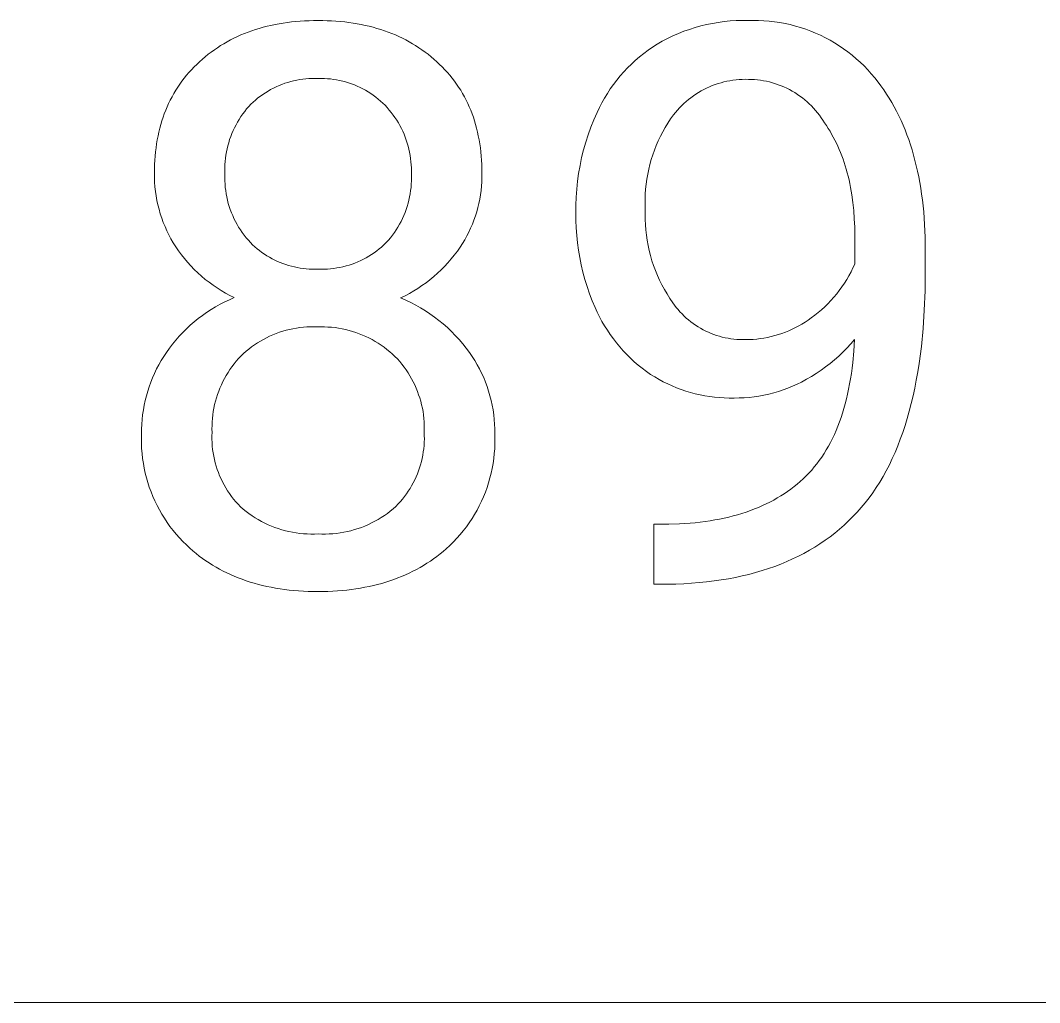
# Model space of a CAD drawing. Header units: millimetres. Extents: x 4001 to 9794, y -321 to 3726.
# Drawn here: x 8830.2 to 8930.8, y 2.4 to 99.4 of the extents above; entities that cross this region are included whole.
import ezdxf

# ---------------------------------------------------------------- set-up
doc = ezdxf.new("R2010")
doc.units = ezdxf.units.MM
doc.header["$MEASUREMENT"] = 0
doc.layers.add('Domyślny', color=7, linetype='Continuous', true_color=0x000000)

msp = doc.modelspace()

# ---------------------------------------------------------------- linework, layer by layer
at = {"layer": 'Domyślny', "color": 18, "lineweight": 15, "true_color": 0x000000}
for p, q in [((8853.73, 98.59), (8854.11, 98.7)), ((8854.11, 98.7), (8854.5, 98.8)), ((8854.5, 98.8), (8854.89, 98.89)), ((8854.89, 98.89), (8855.29, 98.97)), ((8855.29, 98.97), (8855.69, 99.05)), ((8855.69, 99.05), (8856.09, 99.12)), ((8856.09, 99.12), (8856.51, 99.17)), ((8856.51, 99.17), (8856.92, 99.23)), ((8856.92, 99.23), (8857.35, 99.27)), ((8857.35, 99.27), (8857.78, 99.31)), ((8857.78, 99.31), (8858.21, 99.33)), ((8858.21, 99.33), (8858.65, 99.35)), ((8858.65, 99.35), (8859.1, 99.36)), ((8859.1, 99.36), (8859.55, 99.37)), ((8859.55, 99.37), (8860, 99.36)), ((8860, 99.36), (8860.44, 99.35)), ((8860.44, 99.35), (8860.88, 99.33)), ((8860.88, 99.33), (8861.31, 99.31)), ((8861.31, 99.31), (8861.74, 99.27)), ((8861.74, 99.27), (8862.17, 99.23)), ((8862.17, 99.23), (8862.58, 99.17)), ((8862.58, 99.17), (8862.99, 99.12)), ((8862.99, 99.12), (8863.4, 99.05)), ((8863.4, 99.05), (8863.8, 98.97)), ((8863.8, 98.97), (8864.2, 98.89)), ((8864.2, 98.89), (8864.59, 98.8)), ((8864.59, 98.8), (8864.97, 98.7)), ((8864.97, 98.7), (8865.35, 98.59)), ((8896.2, 98.49), (8896.76, 98.67)), ((8896.76, 98.67), (8897.33, 98.83)), ((8897.33, 98.83), (8897.9, 98.97)), ((8897.9, 98.97), (8898.47, 99.08)), ((8898.47, 99.08), (8899.05, 99.18)), ((8899.05, 99.18), (8899.63, 99.26)), ((8899.63, 99.26), (8900.22, 99.32)), ((8900.22, 99.32), (8900.8, 99.36)), ((8900.8, 99.36), (8901.39, 99.37)), ((8901.39, 99.37), (8901.98, 99.37)), ((8901.98, 99.37), (8902.5, 99.38)), ((8902.5, 99.38), (8903.03, 99.37)), ((8903.03, 99.37), (8903.56, 99.35)), ((8903.56, 99.35), (8904.08, 99.31)), ((8904.08, 99.31), (8904.61, 99.25)), ((8904.61, 99.25), (8905.13, 99.17)), ((8905.13, 99.17), (8905.65, 99.07)), ((8905.65, 99.07), (8906.16, 98.96)), ((8906.16, 98.96), (8906.67, 98.82)), ((8906.67, 98.82), (8907.18, 98.67)), ((8907.18, 98.67), (8907.68, 98.51)), ((8850.9, 97.45), (8851.23, 97.62)), ((8851.23, 97.62), (8851.57, 97.78)), ((8851.57, 97.78), (8851.92, 97.94)), ((8851.92, 97.94), (8852.27, 98.08)), ((8852.27, 98.08), (8852.63, 98.22)), ((8852.63, 98.22), (8852.99, 98.35)), ((8852.99, 98.35), (8853.36, 98.48)), ((8853.36, 98.48), (8853.73, 98.59)), ((8865.35, 98.59), (8865.73, 98.48)), ((8865.73, 98.48), (8866.1, 98.35)), ((8866.1, 98.35), (8866.46, 98.22)), ((8866.46, 98.22), (8866.82, 98.08)), ((8866.82, 98.08), (8867.17, 97.94)), ((8867.17, 97.94), (8867.52, 97.78)), ((8867.52, 97.78), (8867.86, 97.62)), ((8867.86, 97.62), (8868.2, 97.45)), ((8894.04, 97.6), (8894.57, 97.85)), ((8894.57, 97.85), (8895.11, 98.08)), ((8895.11, 98.08), (8895.65, 98.3)), ((8895.65, 98.3), (8896.2, 98.49)), ((8907.68, 98.51), (8908.18, 98.32)), ((8908.18, 98.32), (8908.66, 98.12)), ((8908.66, 98.12), (8909.14, 97.91)), ((8909.14, 97.91), (8909.62, 97.67)), ((8909.62, 97.67), (8910.08, 97.42)), ((8849.3, 96.47), (8849.61, 96.68)), ((8849.61, 96.68), (8849.92, 96.89)), ((8849.92, 96.89), (8850.24, 97.08)), ((8850.24, 97.08), (8850.57, 97.27)), ((8850.57, 97.27), (8850.9, 97.45)), ((8868.2, 97.45), (8868.53, 97.27)), ((8868.53, 97.27), (8868.85, 97.08)), ((8868.85, 97.08), (8869.17, 96.89)), ((8869.17, 96.89), (8869.49, 96.68)), ((8869.49, 96.68), (8869.8, 96.47)), ((8892.12, 96.44), (8892.56, 96.74)), ((8892.56, 96.74), (8893.01, 97.03)), ((8893.01, 97.03), (8893.52, 97.32)), ((8893.52, 97.32), (8894.04, 97.6)), ((8910.08, 97.42), (8910.54, 97.16)), ((8910.54, 97.16), (8910.98, 96.87)), ((8910.98, 96.87), (8911.42, 96.58)), ((8848.12, 95.55), (8848.41, 95.79)), ((8848.41, 95.79), (8848.7, 96.03)), ((8848.7, 96.03), (8849, 96.25)), ((8849, 96.25), (8849.3, 96.47)), ((8869.8, 96.47), (8870.1, 96.25)), ((8870.1, 96.25), (8870.4, 96.03)), ((8870.4, 96.03), (8870.69, 95.79)), ((8870.69, 95.79), (8870.98, 95.55)), ((8890.86, 95.43), (8891.27, 95.78)), ((8891.27, 95.78), (8891.69, 96.12)), ((8891.69, 96.12), (8892.12, 96.44)), ((8911.42, 96.58), (8911.85, 96.27)), ((8911.85, 96.27), (8912.26, 95.94)), ((8912.26, 95.94), (8912.67, 95.6)), ((8912.67, 95.6), (8913.06, 95.25)), ((8847.04, 94.51), (8847.3, 94.78)), ((8847.3, 94.78), (8847.57, 95.04)), ((8847.57, 95.04), (8847.84, 95.3)), ((8847.84, 95.3), (8848.12, 95.55)), ((8870.98, 95.55), (8871.26, 95.3)), ((8871.26, 95.3), (8871.53, 95.04)), ((8871.53, 95.04), (8871.8, 94.78)), ((8871.8, 94.78), (8872.06, 94.51)), ((8889.72, 94.3), (8890.09, 94.69)), ((8890.09, 94.69), (8890.47, 95.07)), ((8890.47, 95.07), (8890.86, 95.43)), ((8913.06, 95.25), (8913.44, 94.88)), ((8913.44, 94.88), (8913.8, 94.5)), ((8846.1, 93.38), (8846.32, 93.67)), ((8846.32, 93.67), (8846.56, 93.96)), ((8846.56, 93.96), (8846.79, 94.24)), ((8846.79, 94.24), (8847.04, 94.51)), ((8858.33, 93.61), (8858.03, 93.58)), ((8858.64, 93.63), (8858.33, 93.61)), ((8858.94, 93.65), (8858.64, 93.63)), ((8859.24, 93.65), (8858.94, 93.65)), ((8859.55, 93.64), (8859.24, 93.65)), ((8859.85, 93.65), (8859.55, 93.64)), ((8860.16, 93.64), (8859.85, 93.65)), ((8860.46, 93.62), (8860.16, 93.64)), ((8860.77, 93.6), (8860.46, 93.62)), ((8861.07, 93.56), (8860.77, 93.6)), ((8872.06, 94.51), (8872.31, 94.24)), ((8872.31, 94.24), (8872.55, 93.96)), ((8872.55, 93.96), (8872.78, 93.67)), ((8872.78, 93.67), (8873, 93.38)), ((8889.03, 93.48), (8889.37, 93.9)), ((8889.37, 93.9), (8889.72, 94.3)), ((8913.8, 94.5), (8914.16, 94.11)), ((8914.16, 94.11), (8914.5, 93.71)), ((8914.5, 93.71), (8914.82, 93.29)), ((8845.49, 92.48), (8845.69, 92.78)), ((8845.69, 92.78), (8845.89, 93.08)), ((8845.89, 93.08), (8846.1, 93.38)), ((8855.13, 92.7), (8854.86, 92.55)), ((8855.41, 92.83), (8855.13, 92.7)), ((8855.69, 92.95), (8855.41, 92.83)), ((8855.97, 93.06), (8855.69, 92.95)), ((8856.25, 93.17), (8855.97, 93.06)), ((8856.54, 93.26), (8856.25, 93.17)), ((8856.84, 93.34), (8856.54, 93.26)), ((8857.13, 93.42), (8856.84, 93.34)), ((8857.43, 93.48), (8857.13, 93.42)), ((8857.73, 93.53), (8857.43, 93.48)), ((8858.03, 93.58), (8857.73, 93.53)), ((8861.37, 93.51), (8861.07, 93.56)), ((8861.67, 93.46), (8861.37, 93.51)), ((8861.97, 93.39), (8861.67, 93.46)), ((8862.26, 93.31), (8861.97, 93.39)), ((8862.55, 93.22), (8862.26, 93.31)), ((8862.84, 93.12), (8862.55, 93.22)), ((8863.13, 93.01), (8862.84, 93.12)), ((8863.41, 92.9), (8863.13, 93.01)), ((8863.68, 92.77), (8863.41, 92.9)), ((8863.96, 92.63), (8863.68, 92.77)), ((8864.22, 92.48), (8863.96, 92.63)), ((8873, 93.38), (8873.21, 93.08)), ((8873.21, 93.08), (8873.42, 92.78)), ((8873.42, 92.78), (8873.62, 92.48)), ((8888.1, 92.17), (8888.39, 92.62)), ((8888.39, 92.62), (8888.7, 93.06)), ((8888.7, 93.06), (8889.03, 93.48)), ((8897.9, 92.7), (8897.63, 92.56)), ((8898.18, 92.82), (8897.9, 92.7)), ((8898.46, 92.94), (8898.18, 92.82)), ((8898.74, 93.04), (8898.46, 92.94)), ((8899.03, 93.14), (8898.74, 93.04)), ((8899.32, 93.23), (8899.03, 93.14)), ((8899.61, 93.31), (8899.32, 93.23)), ((8899.91, 93.37), (8899.61, 93.31)), ((8900.2, 93.43), (8899.91, 93.37)), ((8900.5, 93.48), (8900.2, 93.43)), ((8900.8, 93.52), (8900.5, 93.48)), ((8901.11, 93.54), (8900.8, 93.52)), ((8901.41, 93.56), (8901.11, 93.54)), ((8901.71, 93.57), (8901.41, 93.56)), ((8902.02, 93.56), (8901.71, 93.57)), ((8902.32, 93.56), (8902.02, 93.56)), ((8902.62, 93.54), (8902.32, 93.56)), ((8902.92, 93.51), (8902.62, 93.54)), ((8903.22, 93.47), (8902.92, 93.51)), ((8903.52, 93.43), (8903.22, 93.47)), ((8903.81, 93.37), (8903.52, 93.43)), ((8904.11, 93.3), (8903.81, 93.37)), ((8904.4, 93.22), (8904.11, 93.3)), ((8904.69, 93.13), (8904.4, 93.22)), ((8904.97, 93.03), (8904.69, 93.13)), ((8905.26, 92.93), (8904.97, 93.03)), ((8905.53, 92.81), (8905.26, 92.93)), ((8905.81, 92.68), (8905.53, 92.81)), ((8906.08, 92.55), (8905.81, 92.68)), ((8914.82, 93.29), (8915.11, 92.91)), ((8915.11, 92.91), (8915.39, 92.51)), ((8844.95, 91.52), (8845.12, 91.85)), ((8845.12, 91.85), (8845.3, 92.16)), ((8845.3, 92.16), (8845.49, 92.48)), ((8853.6, 91.72), (8853.36, 91.52)), ((8853.84, 91.9), (8853.6, 91.72)), ((8854.09, 92.08), (8853.84, 91.9)), ((8854.34, 92.24), (8854.09, 92.08)), ((8854.6, 92.4), (8854.34, 92.24)), ((8854.86, 92.55), (8854.6, 92.4)), ((8864.48, 92.33), (8864.22, 92.48)), ((8864.74, 92.16), (8864.48, 92.33)), ((8864.99, 91.99), (8864.74, 92.16)), ((8865.24, 91.81), (8864.99, 91.99)), ((8865.47, 91.62), (8865.24, 91.81)), ((8865.7, 91.42), (8865.47, 91.62)), ((8873.62, 92.48), (8873.8, 92.16)), ((8873.8, 92.16), (8873.98, 91.85)), ((8873.98, 91.85), (8874.15, 91.52)), ((8887.56, 91.24), (8887.82, 91.71)), ((8887.82, 91.71), (8888.1, 92.17)), ((8896.11, 91.57), (8895.87, 91.37)), ((8896.35, 91.75), (8896.11, 91.57)), ((8896.59, 91.93), (8896.35, 91.75)), ((8896.84, 92.1), (8896.59, 91.93)), ((8897.1, 92.26), (8896.84, 92.1)), ((8897.36, 92.42), (8897.1, 92.26)), ((8897.63, 92.56), (8897.36, 92.42)), ((8906.34, 92.4), (8906.08, 92.55)), ((8906.6, 92.25), (8906.34, 92.4)), ((8906.86, 92.08), (8906.6, 92.25)), ((8907.1, 91.91), (8906.86, 92.08)), ((8907.35, 91.73), (8907.1, 91.91)), ((8907.58, 91.54), (8907.35, 91.73)), ((8915.39, 92.51), (8915.66, 92.11)), ((8915.66, 92.11), (8915.92, 91.7)), ((8915.92, 91.7), (8916.17, 91.28)), ((8844.5, 90.52), (8844.64, 90.86)), ((8844.64, 90.86), (8844.79, 91.19)), ((8844.79, 91.19), (8844.95, 91.52)), ((8852.49, 90.64), (8852.3, 90.39)), ((8852.7, 90.88), (8852.49, 90.64)), ((8852.91, 91.11), (8852.7, 90.88)), ((8853.13, 91.32), (8852.91, 91.11)), ((8853.36, 91.52), (8853.13, 91.32)), ((8865.93, 91.21), (8865.7, 91.42)), ((8866.15, 91), (8865.93, 91.21)), ((8866.36, 90.77), (8866.15, 91)), ((8866.56, 90.53), (8866.36, 90.77)), ((8874.15, 91.52), (8874.31, 91.19)), ((8874.31, 91.19), (8874.46, 90.86)), ((8874.46, 90.86), (8874.61, 90.52)), ((8887.08, 90.28), (8887.31, 90.77)), ((8887.31, 90.77), (8887.56, 91.24)), ((8895.22, 90.74), (8895.01, 90.52)), ((8895.43, 90.96), (8895.22, 90.74)), ((8895.65, 91.17), (8895.43, 90.96)), ((8895.87, 91.37), (8895.65, 91.17)), ((8907.81, 91.35), (8907.58, 91.54)), ((8908.03, 91.14), (8907.81, 91.35)), ((8908.25, 90.93), (8908.03, 91.14)), ((8908.46, 90.71), (8908.25, 90.93)), ((8908.66, 90.49), (8908.46, 90.71)), ((8916.17, 91.28), (8916.41, 90.85)), ((8916.41, 90.85), (8916.65, 90.41)), ((8844.12, 89.46), (8844.24, 89.82)), ((8844.24, 89.82), (8844.36, 90.17)), ((8844.36, 90.17), (8844.5, 90.52)), ((8851.75, 89.61), (8851.59, 89.34)), ((8851.93, 89.88), (8851.75, 89.61)), ((8852.11, 90.14), (8851.93, 89.88)), ((8852.3, 90.39), (8852.11, 90.14)), ((8866.76, 90.29), (8866.56, 90.53)), ((8866.95, 90.04), (8866.76, 90.29)), ((8867.13, 89.79), (8866.95, 90.04)), ((8867.3, 89.53), (8867.13, 89.79)), ((8874.61, 90.52), (8874.74, 90.17)), ((8874.74, 90.17), (8874.87, 89.82)), ((8874.87, 89.82), (8874.98, 89.46)), ((8886.48, 88.83), (8886.77, 89.56)), ((8886.77, 89.56), (8887.08, 90.28)), ((8894.34, 89.65), (8894.07, 89.23)), ((8894.63, 90.05), (8894.34, 89.65)), ((8894.82, 90.29), (8894.63, 90.05)), ((8895.01, 90.52), (8894.82, 90.29)), ((8908.85, 90.25), (8908.66, 90.49)), ((8909.04, 90.01), (8908.85, 90.25)), ((8909.21, 89.77), (8909.04, 90.01)), ((8909.38, 89.52), (8909.21, 89.77)), ((8916.65, 90.41), (8916.87, 89.97)), ((8916.87, 89.97), (8917.09, 89.51)), ((8843.82, 88.36), (8843.91, 88.73)), ((8843.91, 88.73), (8844.01, 89.1)), ((8844.01, 89.1), (8844.12, 89.46)), ((8851.29, 88.79), (8851.16, 88.5)), ((8851.44, 89.07), (8851.29, 88.79)), ((8851.59, 89.34), (8851.44, 89.07)), ((8867.47, 89.26), (8867.3, 89.53)), ((8867.62, 88.99), (8867.47, 89.26)), ((8867.77, 88.72), (8867.62, 88.99)), ((8867.9, 88.43), (8867.77, 88.72)), ((8874.98, 89.46), (8875.09, 89.1)), ((8875.09, 89.1), (8875.19, 88.73)), ((8875.19, 88.73), (8875.28, 88.36)), ((8886.21, 88.09), (8886.48, 88.83)), ((8893.81, 88.81), (8893.57, 88.38)), ((8894.07, 89.23), (8893.81, 88.81)), ((8909.54, 89.26), (8909.38, 89.52)), ((8909.72, 88.99), (8909.54, 89.26)), ((8909.9, 88.72), (8909.72, 88.99)), ((8910.08, 88.44), (8909.9, 88.72)), ((8917.09, 89.51), (8917.29, 89.05)), ((8917.29, 89.05), (8917.49, 88.58)), ((8917.49, 88.58), (8917.67, 88.1)), ((8843.6, 87.2), (8843.66, 87.59)), ((8843.66, 87.59), (8843.74, 87.98)), ((8843.74, 87.98), (8843.82, 88.36)), ((8850.81, 87.62), (8850.72, 87.31)), ((8850.92, 87.91), (8850.81, 87.62)), ((8851.03, 88.21), (8850.92, 87.91)), ((8851.16, 88.5), (8851.03, 88.21)), ((8868.03, 88.15), (8867.9, 88.43)), ((8868.14, 87.86), (8868.03, 88.15)), ((8868.25, 87.57), (8868.14, 87.86)), ((8868.35, 87.27), (8868.25, 87.57)), ((8875.28, 88.36), (8875.36, 87.98)), ((8875.36, 87.98), (8875.44, 87.59)), ((8875.44, 87.59), (8875.5, 87.2)), ((8885.97, 87.35), (8886.21, 88.09)), ((8893.34, 87.94), (8893.13, 87.49)), ((8893.57, 88.38), (8893.34, 87.94)), ((8910.24, 88.15), (8910.08, 88.44)), ((8910.4, 87.86), (8910.24, 88.15)), ((8910.56, 87.57), (8910.4, 87.86)), ((8910.71, 87.27), (8910.56, 87.57)), ((8917.67, 88.1), (8917.85, 87.61)), ((8917.85, 87.61), (8918.02, 87.11)), ((8843.49, 86.4), (8843.54, 86.8)), ((8843.54, 86.8), (8843.6, 87.2)), ((8850.56, 86.7), (8850.5, 86.39)), ((8850.64, 87.01), (8850.56, 86.7)), ((8850.72, 87.31), (8850.64, 87.01)), ((8868.43, 86.97), (8868.35, 87.27)), ((8868.51, 86.67), (8868.43, 86.97)), ((8868.58, 86.36), (8868.51, 86.67)), ((8875.5, 87.2), (8875.56, 86.8)), ((8875.56, 86.8), (8875.61, 86.4)), ((8885.56, 85.83), (8885.75, 86.59)), ((8885.75, 86.59), (8885.97, 87.35)), ((8892.75, 86.58), (8892.58, 86.11)), ((8892.93, 87.04), (8892.75, 86.58)), ((8893.13, 87.49), (8892.93, 87.04)), ((8910.85, 86.96), (8910.71, 87.27)), ((8910.99, 86.65), (8910.85, 86.96)), ((8911.12, 86.33), (8910.99, 86.65)), ((8918.02, 87.11), (8918.18, 86.6)), ((8918.18, 86.6), (8918.33, 86.09)), ((8843.4, 85.16), (8843.42, 85.58)), ((8843.42, 85.58), (8843.45, 85.99)), ((8843.45, 85.99), (8843.49, 86.4)), ((8850.4, 85.77), (8850.37, 85.45)), ((8850.44, 86.08), (8850.4, 85.77)), ((8850.5, 86.39), (8850.44, 86.08)), ((8868.63, 86.05), (8868.58, 86.36)), ((8868.68, 85.75), (8868.63, 86.05)), ((8868.71, 85.43), (8868.68, 85.75)), ((8875.61, 86.4), (8875.64, 85.99)), ((8875.64, 85.99), (8875.67, 85.58)), ((8875.67, 85.58), (8875.7, 85.16)), ((8885.4, 85.06), (8885.56, 85.83)), ((8892.43, 85.64), (8892.3, 85.17)), ((8892.58, 86.11), (8892.43, 85.64)), ((8911.25, 86.01), (8911.12, 86.33)), ((8911.37, 85.69), (8911.25, 86.01)), ((8911.48, 85.36), (8911.37, 85.69)), ((8918.33, 86.09), (8918.47, 85.56)), ((8918.47, 85.56), (8918.6, 85.03)), ((8843.38, 84.3), (8843.39, 84.73)), ((8843.39, 84.73), (8843.4, 85.16)), ((8850.35, 85.14), (8850.34, 84.82)), ((8850.34, 84.82), (8850.34, 84.5)), ((8850.37, 85.45), (8850.35, 85.14)), ((8868.74, 85.12), (8868.71, 85.43)), ((8868.75, 84.81), (8868.74, 85.12)), ((8868.76, 84.5), (8868.75, 84.81)), ((8875.7, 85.16), (8875.71, 84.73)), ((8875.71, 84.73), (8875.71, 84.3)), ((8885.26, 84.28), (8885.4, 85.06)), ((8892.18, 84.69), (8892.08, 84.2)), ((8892.3, 85.17), (8892.18, 84.69)), ((8911.59, 85.02), (8911.48, 85.36)), ((8911.69, 84.68), (8911.59, 85.02)), ((8911.79, 84.34), (8911.69, 84.68)), ((8918.6, 85.03), (8918.73, 84.49)), ((8843.39, 83.85), (8843.38, 84.3)), ((8843.4, 83.4), (8843.39, 83.85)), ((8850.34, 84.5), (8850.35, 84.19)), ((8850.35, 84.19), (8850.34, 83.87)), ((8850.34, 83.87), (8850.34, 83.54)), ((8850.34, 83.54), (8850.36, 83.22)), ((8868.74, 83.22), (8868.76, 83.55)), ((8868.75, 84.19), (8868.76, 84.5)), ((8868.76, 83.87), (8868.75, 84.19)), ((8868.76, 83.55), (8868.76, 83.87)), ((8875.71, 83.87), (8875.7, 83.44)), ((8875.71, 84.3), (8875.71, 83.87)), ((8885.15, 83.51), (8885.26, 84.28)), ((8891.99, 83.71), (8891.92, 83.22)), ((8892.08, 84.2), (8891.99, 83.71)), ((8911.88, 83.99), (8911.79, 84.34)), ((8911.96, 83.63), (8911.88, 83.99)), ((8912.04, 83.27), (8911.96, 83.63)), ((8918.73, 84.49), (8918.84, 83.94)), ((8918.84, 83.94), (8918.94, 83.39)), ((8843.44, 82.95), (8843.4, 83.4)), ((8843.49, 82.5), (8843.44, 82.95)), ((8850.36, 83.22), (8850.38, 82.9)), ((8850.38, 82.9), (8850.42, 82.58)), ((8850.42, 82.58), (8850.47, 82.26)), ((8868.64, 82.27), (8868.68, 82.58)), ((8868.68, 82.58), (8868.72, 82.9)), ((8868.72, 82.9), (8868.74, 83.22)), ((8875.63, 82.59), (8875.57, 82.16)), ((8875.67, 83.02), (8875.63, 82.59)), ((8875.7, 83.44), (8875.67, 83.02)), ((8885.01, 81.94), (8885.07, 82.72)), ((8885.07, 82.72), (8885.15, 83.51)), ((8891.87, 82.73), (8891.84, 82.24)), ((8891.92, 83.22), (8891.87, 82.73)), ((8912.11, 82.9), (8912.04, 83.27)), ((8912.18, 82.53), (8912.11, 82.9)), ((8912.24, 82.16), (8912.18, 82.53)), ((8918.94, 83.39), (8919.04, 82.82)), ((8919.04, 82.82), (8919.12, 82.24)), ((8843.55, 82.05), (8843.49, 82.5)), ((8843.63, 81.61), (8843.55, 82.05)), ((8843.72, 81.17), (8843.63, 81.61)), ((8850.47, 82.26), (8850.52, 81.95)), ((8850.52, 81.95), (8850.59, 81.63)), ((8850.59, 81.63), (8850.68, 81.32)), ((8868.43, 81.33), (8868.51, 81.64)), ((8868.51, 81.64), (8868.58, 81.95)), ((8868.58, 81.95), (8868.64, 82.27)), ((8875.5, 81.74), (8875.41, 81.32)), ((8875.57, 82.16), (8875.5, 81.74)), ((8884.98, 81.15), (8885.01, 81.94)), ((8891.84, 82.24), (8891.82, 81.74)), ((8891.82, 81.74), (8891.82, 81.25)), ((8912.34, 81.39), (8912.24, 82.16)), ((8919.12, 82.24), (8919.2, 81.66)), ((8919.2, 81.66), (8919.33, 80.47)), ((8843.84, 80.73), (8843.72, 81.17)), ((8843.96, 80.3), (8843.84, 80.73)), ((8850.68, 81.32), (8850.77, 81.01)), ((8850.77, 81.01), (8850.87, 80.71)), ((8850.87, 80.71), (8850.98, 80.4)), ((8868.13, 80.41), (8868.24, 80.71)), ((8868.24, 80.71), (8868.34, 81.02)), ((8868.34, 81.02), (8868.43, 81.33)), ((8875.31, 80.9), (8875.2, 80.49)), ((8875.41, 81.32), (8875.31, 80.9)), ((8884.98, 80.37), (8884.98, 81.15)), ((8891.82, 81.25), (8891.83, 80.75)), ((8891.83, 80.75), (8891.82, 80.24)), ((8912.42, 80.6), (8912.34, 81.39)), ((8912.48, 79.79), (8912.42, 80.6)), ((8844.1, 79.87), (8843.96, 80.3)), ((8844.26, 79.44), (8844.1, 79.87)), ((8850.98, 80.4), (8851.11, 80.11)), ((8851.11, 80.11), (8851.24, 79.81)), ((8851.24, 79.81), (8851.38, 79.53)), ((8851.38, 79.53), (8851.54, 79.24)), ((8867.58, 79.25), (8867.73, 79.53)), ((8867.73, 79.53), (8867.88, 79.82)), ((8867.88, 79.82), (8868.01, 80.11)), ((8868.01, 80.11), (8868.13, 80.41)), ((8874.93, 79.67), (8874.77, 79.27)), ((8875.07, 80.08), (8874.93, 79.67)), ((8875.2, 80.49), (8875.07, 80.08)), ((8884.99, 79.63), (8884.98, 80.37)), ((8885.01, 78.89), (8884.99, 79.63)), ((8891.82, 80.24), (8891.82, 79.72)), ((8891.82, 79.72), (8891.85, 79.21)), ((8912.52, 78.96), (8912.48, 79.79)), ((8919.33, 80.47), (8919.42, 79.24)), ((8844.43, 79.02), (8844.26, 79.44)), ((8844.61, 78.61), (8844.43, 79.02)), ((8844.81, 78.2), (8844.61, 78.61)), ((8851.54, 79.24), (8851.7, 78.97)), ((8851.7, 78.97), (8851.87, 78.69)), ((8851.87, 78.69), (8852.06, 78.43)), ((8867.07, 78.43), (8867.25, 78.7)), ((8867.25, 78.7), (8867.42, 78.97)), ((8867.42, 78.97), (8867.58, 79.25)), ((8874.6, 78.87), (8874.42, 78.48)), ((8874.77, 79.27), (8874.6, 78.87)), ((8885.07, 78.15), (8885.01, 78.89)), ((8891.85, 79.21), (8891.89, 78.69)), ((8891.89, 78.69), (8891.95, 78.18)), ((8912.53, 78.11), (8912.52, 78.96)), ((8919.42, 79.24), (8919.47, 77.98)), ((8845.02, 77.81), (8844.81, 78.2)), ((8845.25, 77.41), (8845.02, 77.81)), ((8852.06, 78.43), (8852.25, 78.17)), ((8852.25, 78.17), (8852.45, 77.92)), ((8852.45, 77.92), (8852.66, 77.67)), ((8852.66, 77.67), (8852.87, 77.44)), ((8866.26, 77.44), (8866.48, 77.67)), ((8866.48, 77.67), (8866.68, 77.92)), ((8866.68, 77.92), (8866.88, 78.17)), ((8866.88, 78.17), (8867.07, 78.43)), ((8874.02, 77.72), (8873.8, 77.35)), ((8874.23, 78.1), (8874.02, 77.72)), ((8874.42, 78.48), (8874.23, 78.1)), ((8885.14, 77.42), (8885.07, 78.15)), ((8891.95, 78.18), (8892.02, 77.67)), ((8892.02, 77.67), (8892.12, 77.16)), ((8912.53, 75.33), (8912.53, 78.11)), ((8919.47, 77.98), (8919.49, 76.68)), ((8845.49, 77.03), (8845.25, 77.41)), ((8845.76, 76.63), (8845.49, 77.03)), ((8846.05, 76.24), (8845.76, 76.63)), ((8852.87, 77.44), (8853.08, 77.23)), ((8853.08, 77.23), (8853.3, 77.03)), ((8853.3, 77.03), (8853.53, 76.84)), ((8853.53, 76.84), (8853.76, 76.65)), ((8853.76, 76.65), (8853.99, 76.48)), ((8853.99, 76.48), (8854.24, 76.31)), ((8865.08, 76.44), (8865.33, 76.63)), ((8865.33, 76.63), (8865.57, 76.82)), ((8865.57, 76.82), (8865.81, 77.01)), ((8865.81, 77.01), (8866.04, 77.22)), ((8866.04, 77.22), (8866.26, 77.44)), ((8873.29, 76.59), (8872.99, 76.2)), ((8873.57, 76.99), (8873.29, 76.59)), ((8873.8, 77.35), (8873.57, 76.99)), ((8885.24, 76.69), (8885.14, 77.42)), ((8885.37, 75.96), (8885.24, 76.69)), ((8892.12, 77.16), (8892.23, 76.66)), ((8892.23, 76.66), (8892.36, 76.16)), ((8919.49, 76.68), (8919.49, 74.66)), ((8846.35, 75.87), (8846.05, 76.24)), ((8846.66, 75.5), (8846.35, 75.87)), ((8846.99, 75.14), (8846.66, 75.5)), ((8854.24, 76.31), (8854.48, 76.15)), ((8854.48, 76.15), (8854.74, 76)), ((8854.74, 76), (8855, 75.85)), ((8855, 75.85), (8855.26, 75.72)), ((8855.26, 75.72), (8855.53, 75.59)), ((8855.53, 75.59), (8855.8, 75.48)), ((8855.8, 75.48), (8856.07, 75.37)), ((8863.18, 75.43), (8863.47, 75.54)), ((8863.47, 75.54), (8863.75, 75.67)), ((8863.75, 75.67), (8864.02, 75.81)), ((8864.02, 75.81), (8864.3, 75.95)), ((8864.3, 75.95), (8864.56, 76.11)), ((8864.56, 76.11), (8864.83, 76.27)), ((8864.83, 76.27), (8865.08, 76.44)), ((8872.68, 75.83), (8872.36, 75.46)), ((8872.99, 76.2), (8872.68, 75.83)), ((8885.51, 75.24), (8885.37, 75.96)), ((8892.36, 76.16), (8892.5, 75.66)), ((8892.5, 75.66), (8892.67, 75.17)), ((8847.32, 74.79), (8846.99, 75.14)), ((8847.67, 74.46), (8847.32, 74.79)), ((8856.07, 75.37), (8856.35, 75.27)), ((8856.35, 75.27), (8856.63, 75.18)), ((8856.63, 75.18), (8856.92, 75.11)), ((8856.92, 75.11), (8857.2, 75.04)), ((8857.2, 75.04), (8857.49, 74.98)), ((8857.49, 74.98), (8857.78, 74.93)), ((8857.78, 74.93), (8858.08, 74.89)), ((8858.08, 74.89), (8858.37, 74.86)), ((8858.37, 74.86), (8858.66, 74.83)), ((8858.66, 74.83), (8858.96, 74.82)), ((8858.96, 74.82), (8859.25, 74.82)), ((8859.25, 74.82), (8859.55, 74.83)), ((8859.55, 74.83), (8859.86, 74.82)), ((8859.86, 74.82), (8860.17, 74.83)), ((8860.17, 74.83), (8860.47, 74.84)), ((8860.47, 74.84), (8860.78, 74.86)), ((8860.78, 74.86), (8861.09, 74.89)), ((8861.09, 74.89), (8861.39, 74.94)), ((8861.39, 74.94), (8861.7, 74.99)), ((8861.7, 74.99), (8862, 75.06)), ((8862, 75.06), (8862.3, 75.14)), ((8862.3, 75.14), (8862.6, 75.22)), ((8862.6, 75.22), (8862.89, 75.32)), ((8862.89, 75.32), (8863.18, 75.43)), ((8871.69, 74.75), (8871.33, 74.42)), ((8872.03, 75.1), (8871.69, 74.75)), ((8872.36, 75.46), (8872.03, 75.1)), ((8885.69, 74.52), (8885.51, 75.24)), ((8885.88, 73.81), (8885.69, 74.52)), ((8892.67, 75.17), (8892.85, 74.69)), ((8892.85, 74.69), (8893.04, 74.21)), ((8911.95, 74.17), (8912.16, 74.55)), ((8912.16, 74.55), (8912.35, 74.94)), ((8912.35, 74.94), (8912.53, 75.33)), ((8919.49, 74.66), (8919.47, 72.69)), ((8848.03, 74.14), (8847.67, 74.46)), ((8848.4, 73.82), (8848.03, 74.14)), ((8848.78, 73.53), (8848.4, 73.82)), ((8849.17, 73.24), (8848.78, 73.53)), ((8870.2, 73.48), (8869.8, 73.2)), ((8870.59, 73.78), (8870.2, 73.48)), ((8870.96, 74.09), (8870.59, 73.78)), ((8871.33, 74.42), (8870.96, 74.09)), ((8886.1, 73.1), (8885.88, 73.81)), ((8893.04, 74.21), (8893.25, 73.74)), ((8893.25, 73.74), (8893.48, 73.28)), ((8911.5, 73.43), (8911.73, 73.8)), ((8911.73, 73.8), (8911.95, 74.17)), ((8849.57, 72.97), (8849.17, 73.24)), ((8849.98, 72.71), (8849.57, 72.97)), ((8850.4, 72.46), (8849.98, 72.71)), ((8850.82, 72.23), (8850.4, 72.46)), ((8868.98, 72.67), (8868.56, 72.42)), ((8869.4, 72.93), (8868.98, 72.67)), ((8869.8, 73.2), (8869.4, 72.93)), ((8886.34, 72.4), (8886.1, 73.1)), ((8893.48, 73.28), (8893.73, 72.82)), ((8893.73, 72.82), (8893.99, 72.38)), ((8910.74, 72.38), (8911, 72.72)), ((8911, 72.72), (8911.26, 73.07)), ((8911.26, 73.07), (8911.5, 73.43)), ((8919.47, 72.69), (8919.39, 70.79)), ((8849.86, 71.36), (8850.32, 71.59)), ((8850.32, 71.59), (8850.78, 71.81)), ((8850.78, 71.81), (8851.25, 72.02)), ((8851.25, 72.02), (8850.82, 72.23)), ((8868.13, 72.19), (8867.69, 71.98)), ((8867.69, 71.98), (8868.19, 71.76)), ((8868.56, 72.42), (8868.13, 72.19)), ((8868.19, 71.76), (8868.69, 71.52)), ((8868.69, 71.52), (8869.18, 71.27)), ((8886.61, 71.71), (8886.34, 72.4)), ((8886.89, 71.03), (8886.61, 71.71)), ((8893.99, 72.38), (8894.26, 71.94)), ((8894.26, 71.94), (8894.55, 71.51)), ((8894.55, 71.51), (8894.72, 71.28)), ((8909.87, 71.41), (8910.17, 71.73)), ((8910.17, 71.73), (8910.46, 72.05)), ((8910.46, 72.05), (8910.74, 72.38)), ((8848.12, 70.26), (8848.54, 70.56)), ((8848.54, 70.56), (8848.97, 70.84)), ((8848.97, 70.84), (8849.41, 71.11)), ((8849.41, 71.11), (8849.86, 71.36)), ((8869.18, 71.27), (8869.66, 71)), ((8869.66, 71), (8870.13, 70.72)), ((8870.13, 70.72), (8870.59, 70.41)), ((8887.1, 70.57), (8886.89, 71.03)), ((8887.33, 70.11), (8887.1, 70.57)), ((8894.72, 71.28), (8894.9, 71.05)), ((8894.9, 71.05), (8895.08, 70.83)), ((8895.08, 70.83), (8895.27, 70.61)), ((8895.27, 70.61), (8895.47, 70.4)), ((8908.57, 70.27), (8908.91, 70.54)), ((8908.91, 70.54), (8909.24, 70.82)), ((8909.24, 70.82), (8909.56, 71.11)), ((8909.56, 71.11), (8909.87, 71.41)), ((8919.39, 70.79), (8919.27, 68.96)), ((8846.92, 69.29), (8847.31, 69.63)), ((8847.31, 69.63), (8847.71, 69.95)), ((8847.71, 69.95), (8848.12, 70.26)), ((8870.59, 70.41), (8871.03, 70.1)), ((8871.03, 70.1), (8871.47, 69.76)), ((8871.47, 69.76), (8871.9, 69.42)), ((8887.57, 69.66), (8887.33, 70.11)), ((8887.83, 69.22), (8887.57, 69.66)), ((8895.47, 70.4), (8895.68, 70.2)), ((8895.68, 70.2), (8895.89, 70)), ((8895.89, 70), (8896.11, 69.81)), ((8896.11, 69.81), (8896.34, 69.63)), ((8896.34, 69.63), (8896.57, 69.46)), ((8896.57, 69.46), (8896.81, 69.29)), ((8907.31, 69.4), (8907.63, 69.59)), ((8907.63, 69.59), (8907.93, 69.8)), ((8907.93, 69.8), (8908.23, 70.01)), ((8908.23, 70.01), (8908.57, 70.27)), ((8845.83, 68.21), (8846.18, 68.58)), ((8846.18, 68.58), (8846.55, 68.94)), ((8846.55, 68.94), (8846.92, 69.29)), ((8855.4, 68.47), (8855.08, 68.34)), ((8855.73, 68.59), (8855.4, 68.47)), ((8856.05, 68.7), (8855.73, 68.59)), ((8856.39, 68.79), (8856.05, 68.7)), ((8856.72, 68.88), (8856.39, 68.79)), ((8857.06, 68.95), (8856.72, 68.88)), ((8857.4, 69.01), (8857.06, 68.95)), ((8857.74, 69.06), (8857.4, 69.01)), ((8858.09, 69.09), (8857.74, 69.06)), ((8858.43, 69.12), (8858.09, 69.09)), ((8858.78, 69.13), (8858.43, 69.12)), ((8859.13, 69.13), (8858.78, 69.13)), ((8859.47, 69.12), (8859.13, 69.13)), ((8859.82, 69.13), (8859.47, 69.12)), ((8860.17, 69.13), (8859.82, 69.13)), ((8860.52, 69.11), (8860.17, 69.13)), ((8860.87, 69.09), (8860.52, 69.11)), ((8861.22, 69.05), (8860.87, 69.09)), ((8861.57, 69), (8861.22, 69.05)), ((8861.91, 68.93), (8861.57, 69)), ((8862.26, 68.86), (8861.91, 68.93)), ((8862.6, 68.78), (8862.26, 68.86)), ((8862.94, 68.68), (8862.6, 68.78)), ((8863.27, 68.57), (8862.94, 68.68)), ((8863.6, 68.45), (8863.27, 68.57)), ((8863.92, 68.32), (8863.6, 68.45)), ((8871.9, 69.42), (8872.31, 69.05)), ((8872.31, 69.05), (8872.71, 68.68)), ((8872.71, 68.68), (8873.09, 68.29)), ((8888.1, 68.79), (8887.83, 69.22)), ((8888.39, 68.36), (8888.1, 68.79)), ((8896.81, 69.29), (8897.06, 69.14)), ((8897.06, 69.14), (8897.3, 68.99)), ((8897.3, 68.99), (8897.56, 68.85)), ((8897.56, 68.85), (8897.82, 68.72)), ((8897.82, 68.72), (8898.08, 68.6)), ((8898.08, 68.6), (8898.35, 68.48)), ((8898.35, 68.48), (8898.62, 68.38)), ((8904.98, 68.36), (8905.33, 68.48)), ((8905.33, 68.48), (8905.67, 68.6)), ((8905.67, 68.6), (8906.01, 68.74)), ((8906.01, 68.74), (8906.35, 68.89)), ((8906.35, 68.89), (8906.67, 69.05)), ((8906.67, 69.05), (8907, 69.22)), ((8907, 69.22), (8907.31, 69.4)), ((8919.27, 68.96), (8919.1, 67.2)), ((8844.86, 67.01), (8845.17, 67.42)), ((8845.17, 67.42), (8845.49, 67.82)), ((8845.49, 67.82), (8845.83, 68.21)), ((8853.55, 67.54), (8853.26, 67.35)), ((8853.84, 67.72), (8853.55, 67.54)), ((8854.14, 67.89), (8853.84, 67.72)), ((8854.45, 68.05), (8854.14, 67.89)), ((8854.76, 68.2), (8854.45, 68.05)), ((8855.08, 68.34), (8854.76, 68.2)), ((8864.25, 68.18), (8863.92, 68.32)), ((8864.56, 68.03), (8864.25, 68.18)), ((8864.87, 67.87), (8864.56, 68.03)), ((8865.18, 67.69), (8864.87, 67.87)), ((8865.48, 67.51), (8865.18, 67.69)), ((8865.77, 67.32), (8865.48, 67.51)), ((8873.09, 68.29), (8873.47, 67.88)), ((8873.47, 67.88), (8873.83, 67.46)), ((8873.83, 67.46), (8874.17, 67.04)), ((8888.69, 67.95), (8888.39, 68.36)), ((8889, 67.54), (8888.69, 67.95)), ((8889.33, 67.15), (8889, 67.54)), ((8898.62, 68.38), (8898.89, 68.28)), ((8898.89, 68.28), (8899.17, 68.2)), ((8899.17, 68.2), (8899.45, 68.12)), ((8899.45, 68.12), (8899.73, 68.06)), ((8899.73, 68.06), (8900.01, 68)), ((8900.01, 68), (8900.3, 67.95)), ((8900.3, 67.95), (8900.59, 67.92)), ((8900.59, 67.92), (8900.88, 67.89)), ((8900.88, 67.89), (8901.17, 67.87)), ((8901.17, 67.87), (8901.46, 67.87)), ((8901.46, 67.87), (8901.74, 67.87)), ((8901.74, 67.87), (8902.11, 67.87)), ((8902.11, 67.87), (8902.48, 67.89)), ((8902.48, 67.89), (8902.84, 67.92)), ((8902.84, 67.92), (8903.2, 67.97)), ((8903.2, 67.97), (8903.56, 68.02)), ((8903.56, 68.02), (8903.92, 68.09)), ((8903.92, 68.09), (8904.28, 68.17)), ((8904.28, 68.17), (8904.63, 68.26)), ((8904.63, 68.26), (8904.98, 68.36)), ((8912.12, 67.44), (8911.74, 67.03)), ((8912.49, 67.87), (8912.12, 67.44)), ((8912.42, 66.72), (8912.49, 67.87)), ((8844.3, 66.2), (8844.56, 66.6)), ((8844.56, 66.6), (8844.86, 67.01)), ((8852.18, 66.49), (8851.93, 66.25)), ((8852.44, 66.72), (8852.18, 66.49)), ((8852.71, 66.94), (8852.44, 66.72)), ((8852.98, 67.15), (8852.71, 66.94)), ((8853.26, 67.35), (8852.98, 67.15)), ((8866.06, 67.11), (8865.77, 67.32)), ((8866.34, 66.9), (8866.06, 67.11)), ((8866.61, 66.68), (8866.34, 66.9)), ((8866.87, 66.45), (8866.61, 66.68)), ((8867.13, 66.21), (8866.87, 66.45)), ((8874.17, 67.04), (8874.5, 66.6)), ((8874.5, 66.6), (8874.76, 66.2)), ((8889.67, 66.77), (8889.33, 67.15)), ((8890.02, 66.4), (8889.67, 66.77)), ((8911.35, 66.64), (8910.94, 66.25)), ((8911.74, 67.03), (8911.35, 66.64)), ((8912.32, 65.6), (8912.42, 66.72)), ((8919.1, 67.2), (8918.88, 65.5)), ((8843.82, 65.39), (8844.05, 65.8)), ((8844.05, 65.8), (8844.3, 66.2)), ((8851.25, 65.47), (8851.04, 65.19)), ((8851.47, 65.74), (8851.25, 65.47)), ((8851.69, 66), (8851.47, 65.74)), ((8851.93, 66.25), (8851.69, 66)), ((8867.37, 65.96), (8867.13, 66.21)), ((8867.6, 65.7), (8867.37, 65.96)), ((8867.82, 65.44), (8867.6, 65.7)), ((8868.03, 65.16), (8867.82, 65.44)), ((8874.76, 66.2), (8875.02, 65.8)), ((8875.02, 65.8), (8875.26, 65.39)), ((8890.38, 66.04), (8890.02, 66.4)), ((8890.76, 65.69), (8890.38, 66.04)), ((8891.15, 65.36), (8890.76, 65.69)), ((8910.09, 65.52), (8909.65, 65.18)), ((8910.52, 65.88), (8910.09, 65.52)), ((8910.94, 66.25), (8910.52, 65.88)), ((8912.26, 65.06), (8912.32, 65.6)), ((8918.88, 65.5), (8918.75, 64.68)), ((8843.2, 64.11), (8843.39, 64.54)), ((8843.39, 64.54), (8843.6, 64.97)), ((8843.6, 64.97), (8843.82, 65.39)), ((8850.65, 64.62), (8850.47, 64.33)), ((8850.84, 64.91), (8850.65, 64.62)), ((8851.04, 65.19), (8850.84, 64.91)), ((8868.23, 64.88), (8868.03, 65.16)), ((8868.42, 64.6), (8868.23, 64.88)), ((8868.6, 64.31), (8868.42, 64.6)), ((8875.26, 65.39), (8875.48, 64.97)), ((8875.48, 64.97), (8875.69, 64.55)), ((8875.69, 64.55), (8875.89, 64.12)), ((8891.54, 65.04), (8891.15, 65.36)), ((8891.95, 64.73), (8891.54, 65.04)), ((8892.37, 64.43), (8891.95, 64.73)), ((8892.78, 64.18), (8892.37, 64.43)), ((8908.73, 64.53), (8908.26, 64.23)), ((8909.2, 64.85), (8908.73, 64.53)), ((8909.65, 65.18), (8909.2, 64.85)), ((8912.11, 64.01), (8912.19, 64.53)), ((8912.19, 64.53), (8912.26, 65.06)), ((8918.75, 64.68), (8918.6, 63.87)), ((8842.86, 63.22), (8843.02, 63.67)), ((8843.02, 63.67), (8843.2, 64.11)), ((8849.99, 63.41), (8849.85, 63.09)), ((8850.14, 63.72), (8849.99, 63.41)), ((8850.3, 64.03), (8850.14, 63.72)), ((8850.47, 64.33), (8850.3, 64.03)), ((8868.77, 64.01), (8868.6, 64.31)), ((8868.93, 63.7), (8868.77, 64.01)), ((8869.09, 63.39), (8868.93, 63.7)), ((8869.23, 63.08), (8869.09, 63.39)), ((8875.89, 64.12), (8876.06, 63.68)), ((8876.06, 63.68), (8876.23, 63.23)), ((8893.2, 63.94), (8892.78, 64.18)), ((8893.62, 63.71), (8893.2, 63.94)), ((8894.06, 63.5), (8893.62, 63.71)), ((8894.5, 63.3), (8894.06, 63.5)), ((8906.84, 63.46), (8906.39, 63.26)), ((8907.28, 63.68), (8906.84, 63.46)), ((8907.77, 63.95), (8907.28, 63.68)), ((8908.26, 64.23), (8907.77, 63.95)), ((8911.92, 62.99), (8912.02, 63.49)), ((8912.02, 63.49), (8912.11, 64.01)), ((8918.6, 63.87), (8918.45, 63.08)), ((8842.59, 62.32), (8842.72, 62.77)), ((8842.72, 62.77), (8842.86, 63.22)), ((8849.61, 62.45), (8849.5, 62.12)), ((8849.73, 62.77), (8849.61, 62.45)), ((8849.85, 63.09), (8849.73, 62.77)), ((8869.35, 62.76), (8869.23, 63.08)), ((8869.47, 62.43), (8869.35, 62.76)), ((8869.58, 62.11), (8869.47, 62.43)), ((8876.23, 63.23), (8876.38, 62.78)), ((8876.38, 62.78), (8876.51, 62.32)), ((8894.94, 63.11), (8894.5, 63.3)), ((8895.39, 62.94), (8894.94, 63.11)), ((8895.85, 62.79), (8895.39, 62.94)), ((8896.31, 62.65), (8895.85, 62.79)), ((8896.78, 62.53), (8896.31, 62.65)), ((8897.25, 62.42), (8896.78, 62.53)), ((8897.72, 62.32), (8897.25, 62.42)), ((8904.04, 62.49), (8903.56, 62.38)), ((8904.52, 62.61), (8904.04, 62.49)), ((8904.99, 62.75), (8904.52, 62.61)), ((8905.46, 62.91), (8904.99, 62.75)), ((8905.93, 63.08), (8905.46, 62.91)), ((8906.39, 63.26), (8905.93, 63.08)), ((8911.71, 62.01), (8911.82, 62.5)), ((8911.82, 62.5), (8911.92, 62.99)), ((8918.45, 63.08), (8918.28, 62.31)), ((8842.29, 60.93), (8842.37, 61.39)), ((8842.37, 61.39), (8842.47, 61.86)), ((8842.47, 61.86), (8842.59, 62.32)), ((8849.33, 61.45), (8849.25, 61.11)), ((8849.41, 61.78), (8849.33, 61.45)), ((8849.5, 62.12), (8849.41, 61.78)), ((8869.68, 61.78), (8869.58, 62.11)), ((8869.76, 61.44), (8869.68, 61.78)), ((8869.84, 61.11), (8869.76, 61.44)), ((8876.51, 62.32), (8876.63, 61.86)), ((8876.63, 61.86), (8876.73, 61.4)), ((8876.73, 61.4), (8876.81, 60.93)), ((8898.2, 62.25), (8897.72, 62.32)), ((8898.68, 62.19), (8898.2, 62.25)), ((8899.16, 62.14), (8898.68, 62.19)), ((8899.64, 62.11), (8899.16, 62.14)), ((8900.12, 62.1), (8899.64, 62.11)), ((8900.61, 62.1), (8900.12, 62.1)), ((8901.1, 62.11), (8900.61, 62.1)), ((8901.6, 62.13), (8901.1, 62.11)), ((8902.09, 62.17), (8901.6, 62.13)), ((8902.58, 62.22), (8902.09, 62.17)), ((8903.07, 62.29), (8902.58, 62.22)), ((8903.56, 62.38), (8903.07, 62.29)), ((8911.46, 61.08), (8911.59, 61.54)), ((8911.59, 61.54), (8911.71, 62.01)), ((8918.1, 61.55), (8917.91, 60.82)), ((8918.28, 62.31), (8918.1, 61.55)), ((8842.17, 59.99), (8842.22, 60.46)), ((8842.22, 60.46), (8842.29, 60.93)), ((8849.14, 60.43), (8849.11, 60.09)), ((8849.19, 60.77), (8849.14, 60.43)), ((8849.25, 61.11), (8849.19, 60.77)), ((8869.9, 60.77), (8869.84, 61.11)), ((8869.95, 60.43), (8869.9, 60.77)), ((8869.99, 60.08), (8869.95, 60.43)), ((8876.81, 60.93), (8876.88, 60.46)), ((8876.88, 60.46), (8876.93, 59.99)), ((8911.17, 60.18), (8911.32, 60.62)), ((8911.32, 60.62), (8911.46, 61.08)), ((8917.91, 60.82), (8917.71, 60.09)), ((8842.11, 59.04), (8842.13, 59.52)), ((8842.13, 59.52), (8842.17, 59.99)), ((8849.07, 59.4), (8849.06, 59.05)), ((8849.08, 59.74), (8849.07, 59.4)), ((8849.11, 60.09), (8849.08, 59.74)), ((8870.01, 59.74), (8869.99, 60.08)), ((8870.03, 59.39), (8870.01, 59.74)), ((8870.03, 59.05), (8870.03, 59.39)), ((8876.93, 59.99), (8876.97, 59.52)), ((8876.97, 59.52), (8876.98, 59.05)), ((8910.86, 59.32), (8911.02, 59.74)), ((8911.02, 59.74), (8911.17, 60.18)), ((8917.49, 59.39), (8917.26, 58.7)), ((8917.71, 60.09), (8917.49, 59.39)), ((8842.1, 58.08), (8842.11, 58.57)), ((8842.11, 58.57), (8842.11, 59.04)), ((8849.06, 59.05), (8849.07, 58.71)), ((8849.07, 58.71), (8849.06, 58.37)), ((8849.06, 58.37), (8849.06, 58.03)), ((8870.02, 58.71), (8870.03, 59.05)), ((8870.03, 58.38), (8870.02, 58.71)), ((8870.04, 58.06), (8870.03, 58.38)), ((8876.98, 59.05), (8876.99, 58.57)), ((8876.99, 58.57), (8877, 58.08)), ((8910.32, 58.1), (8910.51, 58.5)), ((8910.51, 58.5), (8910.69, 58.9)), ((8910.69, 58.9), (8910.86, 59.32)), ((8917.26, 58.7), (8917.02, 58.03)), ((8842.1, 57.6), (8842.1, 58.08)), ((8842.12, 57.11), (8842.1, 57.6)), ((8849.06, 58.03), (8849.07, 57.7)), ((8849.07, 57.7), (8849.1, 57.36)), ((8849.1, 57.36), (8849.13, 57.03)), ((8869.97, 57.1), (8870.01, 57.42)), ((8870.01, 57.42), (8870.03, 57.74)), ((8870.03, 57.74), (8870.04, 58.06)), ((8877, 57.59), (8876.98, 57.1)), ((8877, 58.08), (8877, 57.59)), ((8909.92, 57.34), (8910.12, 57.72)), ((8910.12, 57.72), (8910.32, 58.1)), ((8916.77, 57.38), (8916.5, 56.74)), ((8917.02, 58.03), (8916.77, 57.38)), ((8842.16, 56.62), (8842.12, 57.11)), ((8842.22, 56.14), (8842.16, 56.62)), ((8849.13, 57.03), (8849.18, 56.69)), ((8849.18, 56.69), (8849.24, 56.36)), ((8849.24, 56.36), (8849.31, 56.03)), ((8869.82, 56.15), (8869.88, 56.46)), ((8869.88, 56.46), (8869.93, 56.78)), ((8869.93, 56.78), (8869.97, 57.1)), ((8876.94, 56.62), (8876.89, 56.13)), ((8876.98, 57.1), (8876.94, 56.62)), ((8909.26, 56.28), (8909.49, 56.62)), ((8909.49, 56.62), (8909.71, 56.98)), ((8909.71, 56.98), (8909.92, 57.34)), ((8916.5, 56.74), (8916.23, 56.12)), ((8842.29, 55.65), (8842.22, 56.14)), ((8842.37, 55.17), (8842.29, 55.65)), ((8849.31, 56.03), (8849.39, 55.71)), ((8849.39, 55.71), (8849.48, 55.38)), ((8849.48, 55.38), (8849.58, 55.06)), ((8869.56, 55.22), (8869.66, 55.52)), ((8869.66, 55.52), (8869.74, 55.83)), ((8869.74, 55.83), (8869.82, 56.15)), ((8876.82, 55.64), (8876.73, 55.16)), ((8876.89, 56.13), (8876.82, 55.64)), ((8908.53, 55.3), (8908.78, 55.61)), ((8908.78, 55.61), (8909.02, 55.94)), ((8909.02, 55.94), (8909.26, 56.28)), ((8915.94, 55.52), (8915.63, 54.93)), ((8916.23, 56.12), (8915.94, 55.52)), ((8842.48, 54.7), (8842.37, 55.17)), ((8842.6, 54.22), (8842.48, 54.7)), ((8849.58, 55.06), (8849.7, 54.75)), ((8849.7, 54.75), (8849.82, 54.43)), ((8849.82, 54.43), (8849.96, 54.13)), ((8869.22, 54.32), (8869.34, 54.61)), ((8869.34, 54.61), (8869.46, 54.91)), ((8869.46, 54.91), (8869.56, 55.22)), ((8876.63, 54.68), (8876.51, 54.21)), ((8876.73, 55.16), (8876.63, 54.68)), ((8907.44, 54.13), (8907.72, 54.41)), ((8907.72, 54.41), (8908, 54.7)), ((8908, 54.7), (8908.27, 54.99)), ((8908.27, 54.99), (8908.53, 55.3)), ((8915.32, 54.36), (8914.99, 53.81)), ((8915.63, 54.93), (8915.32, 54.36)), ((8842.73, 53.76), (8842.6, 54.22)), ((8842.88, 53.29), (8842.73, 53.76)), ((8849.96, 54.13), (8850.11, 53.82)), ((8850.11, 53.82), (8850.26, 53.52)), ((8850.26, 53.52), (8850.43, 53.23)), ((8868.62, 53.18), (8868.78, 53.45)), ((8868.78, 53.45), (8868.94, 53.74)), ((8868.94, 53.74), (8869.08, 54.02)), ((8869.08, 54.02), (8869.22, 54.32)), ((8876.37, 53.74), (8876.22, 53.27)), ((8876.51, 54.21), (8876.37, 53.74)), ((8906.22, 53.12), (8906.53, 53.36)), ((8906.53, 53.36), (8906.84, 53.61)), ((8906.84, 53.61), (8907.14, 53.87)), ((8907.14, 53.87), (8907.44, 54.13)), ((8914.99, 53.81), (8914.65, 53.27)), ((8843.05, 52.83), (8842.88, 53.29)), ((8843.23, 52.38), (8843.05, 52.83)), ((8843.43, 51.94), (8843.23, 52.38)), ((8850.43, 53.23), (8850.61, 52.95)), ((8850.61, 52.95), (8850.8, 52.67)), ((8850.8, 52.67), (8850.99, 52.39)), ((8850.99, 52.39), (8851.2, 52.13)), ((8867.87, 52.13), (8868.07, 52.38)), ((8868.07, 52.38), (8868.26, 52.64)), ((8868.26, 52.64), (8868.45, 52.91)), ((8868.45, 52.91), (8868.62, 53.18)), ((8875.87, 52.36), (8875.68, 51.91)), ((8876.06, 52.81), (8875.87, 52.36)), ((8876.22, 53.27), (8876.06, 52.81)), ((8904.87, 52.24), (8905.22, 52.44)), ((8905.22, 52.44), (8905.56, 52.66)), ((8905.56, 52.66), (8905.89, 52.89)), ((8905.89, 52.89), (8906.22, 53.12)), ((8914.3, 52.75), (8913.93, 52.25)), ((8914.65, 53.27), (8914.3, 52.75)), ((8843.64, 51.5), (8843.43, 51.94)), ((8843.87, 51.06), (8843.64, 51.5)), ((8851.2, 52.13), (8851.41, 51.87)), ((8851.41, 51.87), (8851.64, 51.62)), ((8851.64, 51.62), (8851.87, 51.38)), ((8851.87, 51.38), (8852.15, 51.14)), ((8866.95, 51.17), (8867.23, 51.41)), ((8867.23, 51.41), (8867.45, 51.65)), ((8867.45, 51.65), (8867.67, 51.88)), ((8867.67, 51.88), (8867.87, 52.13)), ((8875.46, 51.47), (8875.24, 51.04)), ((8875.68, 51.91), (8875.46, 51.47)), ((8903.01, 51.31), (8903.4, 51.48)), ((8903.4, 51.48), (8903.78, 51.66)), ((8903.78, 51.66), (8904.15, 51.84)), ((8904.15, 51.84), (8904.52, 52.03)), ((8904.52, 52.03), (8904.87, 52.24)), ((8913.55, 51.77), (8913.16, 51.3)), ((8913.93, 52.25), (8913.55, 51.77)), ((8844.11, 50.64), (8843.87, 51.06)), ((8844.37, 50.23), (8844.11, 50.64)), ((8852.15, 51.14), (8852.43, 50.91)), ((8852.43, 50.91), (8852.72, 50.69)), ((8852.72, 50.69), (8853.02, 50.48)), ((8853.02, 50.48), (8853.32, 50.29)), ((8865.78, 50.31), (8866.09, 50.51)), ((8866.09, 50.51), (8866.38, 50.72)), ((8866.38, 50.72), (8866.67, 50.94)), ((8866.67, 50.94), (8866.95, 51.17)), ((8874.99, 50.61), (8874.74, 50.2)), ((8875.24, 51.04), (8874.99, 50.61)), ((8899.63, 50.25), (8900.08, 50.35)), ((8900.08, 50.35), (8900.53, 50.47)), ((8900.53, 50.47), (8900.96, 50.59)), ((8900.96, 50.59), (8901.39, 50.72)), ((8901.39, 50.72), (8901.81, 50.85)), ((8901.81, 50.85), (8902.22, 51)), ((8902.22, 51), (8902.62, 51.15)), ((8902.62, 51.15), (8903.01, 51.31)), ((8912.35, 50.4), (8911.92, 49.98)), ((8912.76, 50.84), (8912.35, 50.4)), ((8913.16, 51.3), (8912.76, 50.84)), ((8844.64, 49.82), (8844.37, 50.23)), ((8844.92, 49.42), (8844.64, 49.82)), ((8845.22, 49.04), (8844.92, 49.42)), ((8853.32, 50.29), (8853.63, 50.1)), ((8853.63, 50.1), (8853.95, 49.92)), ((8853.95, 49.92), (8854.27, 49.76)), ((8854.27, 49.76), (8854.6, 49.6)), ((8854.6, 49.6), (8854.93, 49.46)), ((8854.93, 49.46), (8855.27, 49.33)), ((8855.27, 49.33), (8855.61, 49.21)), ((8863.49, 49.22), (8863.83, 49.34)), ((8863.83, 49.34), (8864.17, 49.47)), ((8864.17, 49.47), (8864.51, 49.62)), ((8864.51, 49.62), (8864.83, 49.77)), ((8864.83, 49.77), (8865.16, 49.94)), ((8865.16, 49.94), (8865.47, 50.12)), ((8865.47, 50.12), (8865.78, 50.31)), ((8874.18, 49.39), (8873.88, 49)), ((8874.46, 49.79), (8874.18, 49.39)), ((8874.74, 50.2), (8874.46, 49.79)), ((8892.7, 43.72), (8892.7, 49.64)), ((8892.7, 49.64), (8894.16, 49.64)), ((8894.16, 49.64), (8895.23, 49.68)), ((8895.23, 49.68), (8896.26, 49.75)), ((8896.26, 49.75), (8896.77, 49.8)), ((8896.77, 49.8), (8897.27, 49.85)), ((8897.27, 49.85), (8897.76, 49.91)), ((8897.76, 49.91), (8898.24, 49.99)), ((8898.24, 49.99), (8898.71, 50.07)), ((8898.71, 50.07), (8899.18, 50.15)), ((8899.18, 50.15), (8899.63, 50.25)), ((8911.48, 49.57), (8911.03, 49.17)), ((8911.92, 49.98), (8911.48, 49.57)), ((8845.53, 48.66), (8845.22, 49.04)), ((8845.85, 48.29), (8845.53, 48.66)), ((8855.61, 49.21), (8855.96, 49.1)), ((8855.96, 49.1), (8856.31, 49.01)), ((8856.31, 49.01), (8856.66, 48.92)), ((8856.66, 48.92), (8857.02, 48.85)), ((8857.02, 48.85), (8857.38, 48.79)), ((8857.38, 48.79), (8857.74, 48.74)), ((8857.74, 48.74), (8858.1, 48.71)), ((8858.1, 48.71), (8858.46, 48.69)), ((8858.46, 48.69), (8858.82, 48.68)), ((8858.82, 48.68), (8859.19, 48.68)), ((8859.19, 48.68), (8859.55, 48.69)), ((8859.55, 48.69), (8859.91, 48.68)), ((8859.91, 48.68), (8860.28, 48.68)), ((8860.28, 48.68), (8860.64, 48.69)), ((8860.64, 48.69), (8861, 48.71)), ((8861, 48.71), (8861.36, 48.74)), ((8861.36, 48.74), (8861.72, 48.79)), ((8861.72, 48.79), (8862.08, 48.85)), ((8862.08, 48.85), (8862.44, 48.92)), ((8862.44, 48.92), (8862.79, 49.01)), ((8862.79, 49.01), (8863.14, 49.11)), ((8863.14, 49.11), (8863.49, 49.22)), ((8873.57, 48.63), (8873.25, 48.26)), ((8873.88, 49), (8873.57, 48.63)), ((8910.08, 48.41), (8909.59, 48.06)), ((8910.56, 48.78), (8910.08, 48.41)), ((8911.03, 49.17), (8910.56, 48.78)), ((8846.19, 47.94), (8845.85, 48.29)), ((8846.54, 47.6), (8846.19, 47.94)), ((8846.89, 47.27), (8846.54, 47.6)), ((8872.56, 47.56), (8872.2, 47.23)), ((8872.91, 47.9), (8872.56, 47.56)), ((8873.25, 48.26), (8872.91, 47.9)), ((8908.58, 47.39), (8908.05, 47.07)), ((8909.09, 47.72), (8908.58, 47.39)), ((8909.59, 48.06), (8909.09, 47.72)), ((8847.19, 47.01), (8846.89, 47.27)), ((8847.5, 46.75), (8847.19, 47.01)), ((8847.81, 46.51), (8847.5, 46.75)), ((8848.13, 46.27), (8847.81, 46.51)), ((8871.27, 46.47), (8870.95, 46.24)), ((8871.59, 46.72), (8871.27, 46.47)), ((8871.9, 46.97), (8871.59, 46.72)), ((8872.2, 47.23), (8871.9, 46.97)), ((8906.96, 46.49), (8906.39, 46.22)), ((8907.51, 46.77), (8906.96, 46.49)), ((8908.05, 47.07), (8907.51, 46.77)), ((8848.45, 46.04), (8848.13, 46.27)), ((8848.79, 45.82), (8848.45, 46.04)), ((8849.12, 45.61), (8848.79, 45.82)), ((8849.47, 45.4), (8849.12, 45.61)), ((8849.81, 45.21), (8849.47, 45.4)), ((8869.61, 45.38), (8869.26, 45.19)), ((8869.95, 45.58), (8869.61, 45.38)), ((8870.29, 45.79), (8869.95, 45.58)), ((8870.63, 46.01), (8870.29, 45.79)), ((8870.95, 46.24), (8870.63, 46.01)), ((8904.62, 45.48), (8904, 45.27)), ((8905.22, 45.71), (8904.62, 45.48)), ((8905.81, 45.96), (8905.22, 45.71)), ((8906.39, 46.22), (8905.81, 45.96)), ((8850.17, 45.02), (8849.81, 45.21)), ((8850.53, 44.84), (8850.17, 45.02)), ((8850.9, 44.67), (8850.53, 44.84)), ((8851.27, 44.51), (8850.9, 44.67)), ((8851.65, 44.36), (8851.27, 44.51)), ((8852.04, 44.21), (8851.65, 44.36)), ((8867.41, 44.34), (8867.03, 44.2)), ((8867.79, 44.49), (8867.41, 44.34)), ((8868.17, 44.65), (8867.79, 44.49)), ((8868.54, 44.82), (8868.17, 44.65)), ((8868.9, 45), (8868.54, 44.82)), ((8869.26, 45.19), (8868.9, 45)), ((8900.74, 44.4), (8900.05, 44.27)), ((8901.42, 44.54), (8900.74, 44.4)), ((8902.08, 44.7), (8901.42, 44.54)), ((8902.73, 44.88), (8902.08, 44.7)), ((8903.38, 45.07), (8902.73, 44.88)), ((8904, 45.27), (8903.38, 45.07)), ((8852.43, 44.07), (8852.04, 44.21)), ((8852.83, 43.94), (8852.43, 44.07)), ((8853.24, 43.82), (8852.83, 43.94)), ((8853.65, 43.71), (8853.24, 43.82)), ((8854.06, 43.6), (8853.65, 43.71)), ((8854.49, 43.51), (8854.06, 43.6)), ((8854.92, 43.42), (8854.49, 43.51)), ((8855.35, 43.34), (8854.92, 43.42)), ((8855.79, 43.27), (8855.35, 43.34)), ((8856.24, 43.21), (8855.79, 43.27)), ((8863.28, 43.27), (8862.83, 43.21)), ((8863.72, 43.34), (8863.28, 43.27)), ((8864.15, 43.42), (8863.72, 43.34)), ((8864.58, 43.5), (8864.15, 43.42)), ((8865.01, 43.6), (8864.58, 43.5)), ((8865.42, 43.7), (8865.01, 43.6)), ((8865.83, 43.81), (8865.42, 43.7)), ((8866.24, 43.93), (8865.83, 43.81)), ((8866.63, 44.06), (8866.24, 43.93)), ((8867.03, 44.2), (8866.63, 44.06)), ((8894.07, 43.72), (8892.7, 43.72)), ((8894.86, 43.74), (8894.07, 43.72)), ((8895.64, 43.77), (8894.86, 43.74)), ((8896.4, 43.82), (8895.64, 43.77)), ((8897.16, 43.88), (8896.4, 43.82)), ((8897.9, 43.96), (8897.16, 43.88)), ((8898.63, 44.05), (8897.9, 43.96)), ((8899.34, 44.15), (8898.63, 44.05)), ((8900.05, 44.27), (8899.34, 44.15)), ((8856.7, 43.15), (8856.24, 43.21)), ((8857.16, 43.11), (8856.7, 43.15)), ((8857.62, 43.07), (8857.16, 43.11)), ((8858.09, 43.04), (8857.62, 43.07)), ((8858.57, 43.02), (8858.09, 43.04)), ((8859.55, 43), (8858.57, 43.02)), ((8860.52, 43.02), (8859.55, 43)), ((8860.99, 43.04), (8860.52, 43.02)), ((8861.46, 43.07), (8860.99, 43.04)), ((8861.93, 43.11), (8861.46, 43.07)), ((8862.38, 43.15), (8861.93, 43.11)), ((8862.83, 43.21), (8862.38, 43.15)), ((7605.14, 2.43), (9794.27, 2.43))]:
    msp.add_line(p, q, dxfattribs=at)

doc.saveas('drawing.dxf')
